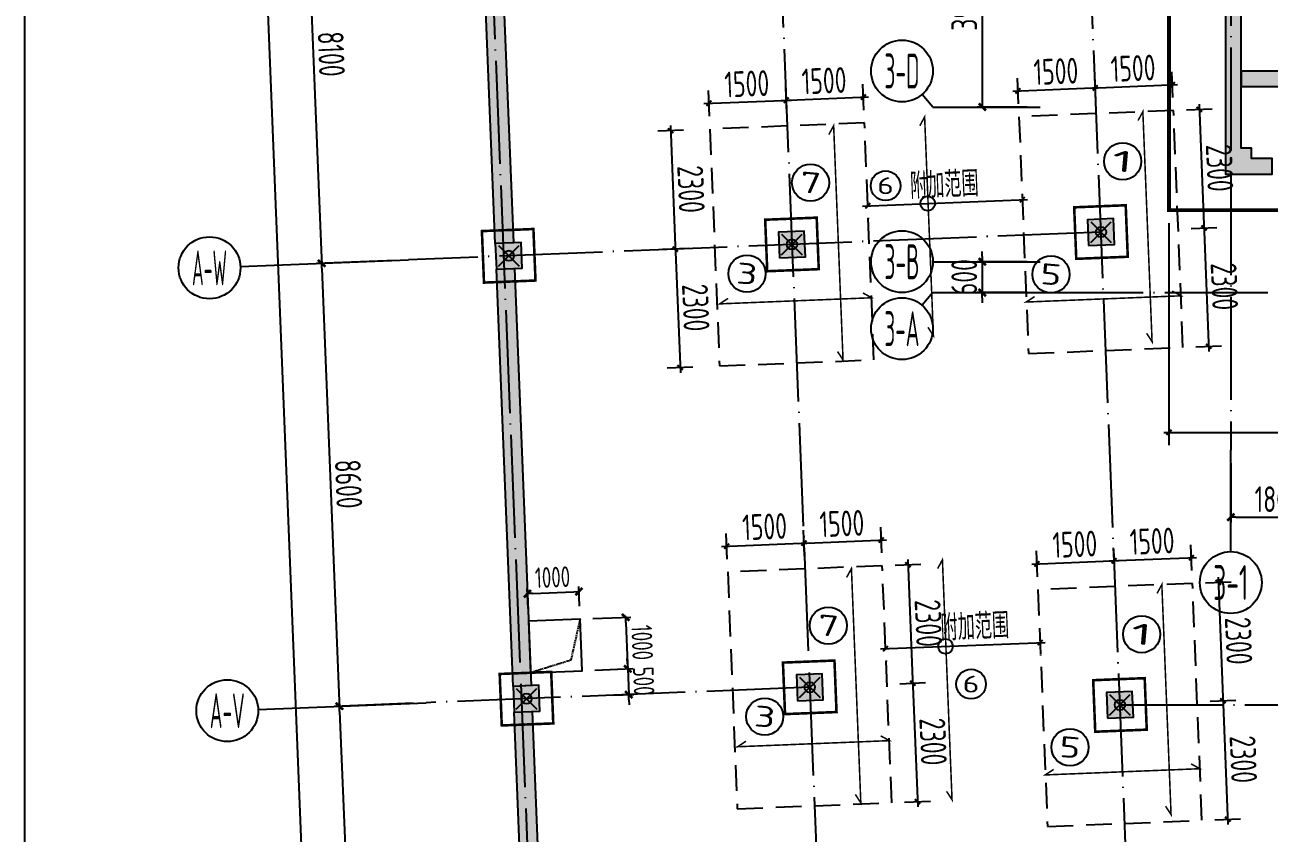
# Model space of a CAD drawing. Extents: x -57409 to 252654, y -8259 to 229119.
# Drawn here: x 23132 to 47271, y 184376 to 200058 of the extents above; entities that cross this region are included whole.
import ezdxf
from ezdxf.enums import TextEntityAlignment as Align

# ---------------------------------------------------------------- set-up
doc = ezdxf.new("R2010")
doc.units = 0
doc.header["$LTSCALE"] = 100
doc.header["$PDMODE"] = 35
doc.header["$PDSIZE"] = 200
for name, pattern in [('DASH', [0.35, 0.25, -0.1]), ('DASHED', [0.75, 0.5, -0.25]), ('DOTE', [2.42, 2, -0.2, 0.02, -0.2])]:
    doc.linetypes.add(name, pattern=pattern)
doc.layers.get('0').update_dxf_attribs({"linetype": 'CONTINUOUS'})
doc.layers.get('Defpoints').update_dxf_attribs({"linetype": 'CONTINUOUS'})
for name, color, linetype in [('B-TEXT', 3, 'CONTINUOUS'), ('codim', 7, 'CONTINUOUS'), ('COLU', 7, 'CONTINUOUS'), ('CT', 2, 'CONTINUOUS'), ('dim-wall', 7, 'CONTINUOUS'), ('dote', 253, 'DOTE'), ('h填实-主楼', 254, 'CONTINUOUS'), ('h填实-柱墙', 254, 'CONTINUOUS'), ('JSK', 4, 'CONTINUOUS'), ('Q-dote', 253, 'DOTE'), ('WALL', 3, 'CONTINUOUS'), ('wall-主楼', 2, 'CONTINUOUS'), ('Z-AXIS', 3, 'CONTINUOUS'), ('Z-TEXT', 2, 'CONTINUOUS'), ('z柱下板带', 140, 'CONTINUOUS'), ('z柱下板带1', 60, 'CONTINUOUS'), ('板底钢筋', 24, 'CONTINUOUS')]:
    doc.layers.add(name, color=color, linetype=linetype)
doc.layers.add('mis', color=31, linetype='CONTINUOUS', plot=False)
doc.layers.add('重心计算', color=7, linetype='CONTINUOUS', plot=False)
doc.styles.add('_TCH_AXIS', font='tssdeng.shx', dxfattribs={"width": 0.7, "bigfont": 'tssdchn.shx'})
doc.styles.add('COMPLEX', font='tssdeng.shx', dxfattribs={"width": 0.7, "bigfont": 'tssdchn.shx'})
doc.styles.add('Jgcad-DIM', font='tssdeng.shx', dxfattribs={"width": 0.7, "bigfont": 'tssdchn.shx'})
doc.styles.add('TSSD_Dimension', font='tssdeng.shx', dxfattribs={"width": 0.7})
doc.dimstyles.new('TSSD_100_100$0', dxfattribs={"dimtxt": 300, "dimasz": 100, "dimexe": 100, "dimexo": 250, "dimgap": 100, "dimtad": 1, "dimdec": 0, "dimzin": 0, "dimdsep": 46, "dimtxsty": 'TSSD_Dimension', "dimblk": '_tsdbk', "dimblk1": '_tsdbk', "dimblk2": '_tsdbk', "dimsah": 1, "dimcen": 0, "dimdle": 100, "dimclrt": 7, "dimadec": 0, "dimazin": 0, "dimtfac": 1, "dimtdec": 0, "dimtix": 1, "dimtmove": 2, "dimatfit": 3, "dimldrblk": '_tsdbk', "dimfxl": 1, "dimtolj": 1, "dimtzin": 0, "dimarcsym": 0})

# ---------------------------------------------------------------- blocks, each defined once
blk = doc.blocks.new('_tsdbk')
blk.add_line((-1, 0), (0, 0))
at = {"const_width": 0.5}
blk.add_lwpolyline([(-0.7, -0.7), (0.7, 0.7)], dxfattribs=at)
blk = doc.blocks.new('*D86')
at = {"layer": 'Defpoints', "color": 0}
for p in [(30248, 203592), (28890, 195431), (30573, 195499)]:
    blk.add_point(p, dxfattribs=at)
at = {"layer": 'Z-AXIS', "color": 0, "lineweight": -2}
for p, q in [((29998, 203582), (28465, 203521)), ((28569, 203425), (28886, 195531)), ((30323, 195489), (28790, 195427))]:
    blk.add_line(p, q, dxfattribs=at)
at = {"layer": 'Z-AXIS', "color": 0, "lineweight": -2, "xscale": 100, "yscale": 100, "zscale": 100}
for p, rotation in [((28565, 203525), 92.29877300043938), ((28890, 195431), 272.2987730004394)]:
    blk.add_blockref('_tsdbk', p, dxfattribs=dict(at, rotation=rotation))
at = {"layer": 'Z-AXIS', "color": 7, "insert": (29077, 199492), "char_height": 500, "attachment_point": 5, "rotation": 272.2988, "style": 'TSSD_Dimension'}
blk.add_mtext('\\A1;8100', dxfattribs=at)
blk = doc.blocks.new('*D87')
at = {"layer": 'Defpoints', "color": 0}
for p in [(30573, 195499), (29235, 186838), (30918, 186906)]:
    blk.add_point(p, dxfattribs=at)
at = {"layer": 'Z-AXIS', "color": 0, "lineweight": -2}
for p, q in [((30323, 195489), (28790, 195427)), ((28894, 195331), (29231, 186938)), ((30668, 186896), (29135, 186834))]:
    blk.add_line(p, q, dxfattribs=at)
at = {"layer": 'Z-AXIS', "color": 0, "lineweight": -2, "xscale": 100, "yscale": 100, "zscale": 100}
for p, rotation in [((28890, 195431), 92.29877300043938), ((29235, 186838), 272.2987730004394)]:
    blk.add_blockref('_tsdbk', p, dxfattribs=dict(at, rotation=rotation))
at = {"layer": 'Z-AXIS', "color": 7, "insert": (29412, 191149), "char_height": 500, "attachment_point": 5, "rotation": 272.2988, "style": 'TSSD_Dimension'}
blk.add_mtext('\\A1;8600', dxfattribs=at)
blk = doc.blocks.new('*D88')
at = {"layer": 'Defpoints', "color": 0}
for p in [(30918, 186906), (29560, 178745), (31243, 178812)]:
    blk.add_point(p, dxfattribs=at)
at = {"layer": 'Z-AXIS', "color": 0, "lineweight": -2}
for p, q in [((30668, 186896), (29135, 186834)), ((29239, 186738), (29556, 178845)), ((30993, 178802), (29460, 178741))]:
    blk.add_line(p, q, dxfattribs=at)
at = {"layer": 'Z-AXIS', "color": 0, "lineweight": -2, "xscale": 100, "yscale": 100, "zscale": 100}
for p, rotation in [((29235, 186838), 92.29877300043938), ((29560, 178745), 272.2987730004394)]:
    blk.add_blockref('_tsdbk', p, dxfattribs=dict(at, rotation=rotation))
at = {"layer": 'Z-AXIS', "color": 7, "insert": (29747, 182806), "char_height": 500, "attachment_point": 5, "rotation": 272.2988, "style": 'TSSD_Dimension'}
blk.add_mtext('\\A1;8100', dxfattribs=at)
blk = doc.blocks.new('_AXISO')
blk.add_circle((0, 0), 0.5)
at = {"layer": 'B-TEXT', "style": 'COMPLEX', "width": 1.450893}
blk.add_attdef('A', text='', height=0.56, dxfattribs=at).set_placement((0.249375, -0.28), (0.749375, -0.28), align=Align.FIT)
blk = doc.blocks.new('*D107')
at = {"layer": 'Defpoints', "color": 0}
for p in [(29911, 211986), (27387, 211884), (36385, 50715)]:
    blk.add_point(p, dxfattribs=at)
at = {"layer": 'Z-AXIS', "color": 0, "lineweight": -2}
for p, q in [((29661, 211976), (27287, 211880)), ((33856, 50714), (27391, 211784)), ((36135, 50705), (33760, 50610))]:
    blk.add_line(p, q, dxfattribs=at)
at = {"layer": 'Z-AXIS', "color": 0, "lineweight": -2, "xscale": 100, "yscale": 100, "zscale": 100}
for p, rotation in [((27387, 211884), 92.29877300043938), ((33860, 50614), 272.2987730004394)]:
    blk.add_blockref('_tsdbk', p, dxfattribs=dict(at, rotation=rotation))
at = {"layer": 'Z-AXIS', "color": 7, "insert": (30973, 131263), "char_height": 500, "attachment_point": 5, "rotation": 272.2988, "style": 'TSSD_Dimension'}
blk.add_mtext('\\A1;161400', dxfattribs=at)
blk = doc.blocks.new('*D272')
at = {"layer": 'Defpoints', "color": 0}
for p in [(46528, 191803), (48328, 191803), (48328, 190505)]:
    blk.add_point(p, dxfattribs=at)
at = {"layer": 'Z-AXIS', "color": 0, "lineweight": -2}
for p, q in [((46528, 191553), (46528, 190405)), ((48328, 191553), (48328, 190405)), ((46628, 190505), (48228, 190505))]:
    blk.add_line(p, q, dxfattribs=at)
at = {"layer": 'Z-AXIS', "color": 0, "lineweight": -2, "xscale": 100, "yscale": 100, "zscale": 100, "rotation": 180}
blk.add_blockref('_tsdbk', (46528, 190505), dxfattribs=at)
at = {"layer": 'Z-AXIS', "color": 0, "lineweight": -2, "xscale": 100, "yscale": 100, "zscale": 100}
blk.add_blockref('_tsdbk', (48328, 190505), dxfattribs=at)
at = {"layer": 'Z-AXIS', "color": 7, "insert": (47428, 190855), "char_height": 500, "attachment_point": 5, "style": 'TSSD_Dimension'}
blk.add_mtext('\\A1;1800', dxfattribs=at)
blk = doc.blocks.new('*D295')
at = {"layer": 'Defpoints', "color": 0}
for p in [(42827, 202363), (41706, 198463), (42827, 198463)]:
    blk.add_point(p, dxfattribs=at)
at = {"layer": 'Z-AXIS', "color": 0, "lineweight": -2}
for p, q in [((42577, 202363), (41606, 202363)), ((41706, 202263), (41706, 198563)), ((42577, 198463), (41606, 198463))]:
    blk.add_line(p, q, dxfattribs=at)
at = {"layer": 'Z-AXIS', "color": 0, "lineweight": -2, "xscale": 100, "yscale": 100, "zscale": 100}
for p, rotation in [((41706, 202363), 90), ((41706, 198463), 270)]:
    blk.add_blockref('_tsdbk', p, dxfattribs=dict(at, rotation=rotation))
at = {"layer": 'Z-AXIS', "color": 7, "insert": (41356, 200413), "char_height": 500, "attachment_point": 5, "rotation": 90, "style": 'TSSD_Dimension'}
blk.add_mtext('\\A1;3900', dxfattribs=at)
blk = doc.blocks.new('*D296')
at = {"layer": 'Defpoints', "color": 0}
for p in [(42827, 195463), (41706, 194863), (42827, 194863)]:
    blk.add_point(p, dxfattribs=at)
at = {"layer": 'Z-AXIS', "color": 0, "lineweight": -2}
for p, q in [((41706, 195563), (41706, 195663)), ((42577, 195463), (41606, 195463)), ((41706, 195463), (41706, 194863)), ((42577, 194863), (41606, 194863)), ((41706, 194763), (41706, 194663))]:
    blk.add_line(p, q, dxfattribs=at)
at = {"layer": 'Z-AXIS', "color": 0, "lineweight": -2, "xscale": 100, "yscale": 100, "zscale": 100}
for p, rotation in [((41706, 195463), 270), ((41706, 194863), 90)]:
    blk.add_blockref('_tsdbk', p, dxfattribs=dict(at, rotation=rotation))
at = {"layer": 'Z-AXIS', "color": 7, "insert": (41356, 195163), "char_height": 500, "attachment_point": 5, "rotation": 90, "style": 'TSSD_Dimension'}
blk.add_mtext('\\A1;600', dxfattribs=at)
blk = doc.blocks.new('_ArchTick')
at = {"color": 0, "linetype": 'ByBlock', "const_width": 0.4}
blk.add_lwpolyline([(-0.5, -0.5), (0.5, 0.5)], dxfattribs=at)
blk = doc.blocks.new('*D1895')
at = {"layer": 'codim', "color": 7, "lineweight": -2}
for p, q in [((38257, 189752), (38237, 190252)), ((36758, 189692), (36738, 190192))]:
    blk.add_line(p, q, dxfattribs=at)
at = {"layer": 'codim', "color": 0, "lineweight": -2}
blk.add_line((36648, 189938), (38347, 190006), dxfattribs=at)
at = {"layer": 'Defpoints', "color": 0}
for p in [(38247, 190002), (38267, 189503), (36768, 189443)]:
    blk.add_point(p, dxfattribs=at)
at = {"layer": 'codim', "color": 0, "lineweight": -2, "xscale": 100, "yscale": 100, "zscale": 100}
for p, rotation in [((36748, 189942), 182.2987729971062), ((38247, 190002), 2.298772997106171)]:
    blk.add_blockref('_ArchTick', p, dxfattribs=dict(at, rotation=rotation))
at = {"layer": 'codim', "color": 1, "insert": (37483, 190322), "char_height": 500, "attachment_point": 5, "rotation": 2.2988, "style": 'Jgcad-DIM'}
blk.add_mtext('\\A1;1500', dxfattribs=at)
blk = doc.blocks.new('*D1896')
at = {"layer": 'codim', "color": 7, "lineweight": -2}
for p, q in [((38257, 189752), (38237, 190252)), ((39756, 189813), (39736, 190312))]:
    blk.add_line(p, q, dxfattribs=at)
at = {"layer": 'codim', "color": 0, "lineweight": -2}
blk.add_line((38147, 189998), (39845, 190066), dxfattribs=at)
at = {"layer": 'Defpoints', "color": 0}
for p in [(39746, 190062), (38267, 189503), (39766, 189563)]:
    blk.add_point(p, dxfattribs=at)
at = {"layer": 'codim', "color": 0, "lineweight": -2, "xscale": 100, "yscale": 100, "zscale": 100}
for p, rotation in [((38247, 190002), 182.2987729971062), ((39746, 190062), 2.298772997106171)]:
    blk.add_blockref('_ArchTick', p, dxfattribs=dict(at, rotation=rotation))
at = {"layer": 'codim', "color": 1, "insert": (38982, 190382), "char_height": 500, "attachment_point": 5, "rotation": 2.2988, "style": 'Jgcad-DIM'}
blk.add_mtext('\\A1;1500', dxfattribs=at)
blk = doc.blocks.new('*D1897')
at = {"layer": 'codim', "color": 7, "lineweight": -2}
for p, q in [((40015, 189573), (40515, 189593)), ((40108, 187275), (40607, 187295))]:
    blk.add_line(p, q, dxfattribs=at)
at = {"layer": 'codim', "color": 0, "lineweight": -2}
blk.add_line((40261, 189683), (40361, 187185), dxfattribs=at)
at = {"layer": 'Defpoints', "color": 0}
for p in [(39766, 189563), (39858, 187265), (40357, 187285)]:
    blk.add_point(p, dxfattribs=at)
at = {"layer": 'codim', "color": 0, "lineweight": -2, "xscale": 100, "yscale": 100, "zscale": 100}
for p, rotation in [((40265, 189583), 92.29877300032996), ((40357, 187285), 272.29877300033)]:
    blk.add_blockref('_ArchTick', p, dxfattribs=dict(at, rotation=rotation))
at = {"layer": 'codim', "color": 1, "insert": (40661, 188448), "char_height": 500, "attachment_point": 5, "rotation": 272.2988, "style": 'Jgcad-DIM'}
blk.add_mtext('\\A1;2300', dxfattribs=at)
blk = doc.blocks.new('*D1898')
at = {"layer": 'codim', "color": 0, "lineweight": -2}
blk.add_line((40353, 187385), (40454, 184887), dxfattribs=at)
at = {"layer": 'codim', "color": 7, "lineweight": -2}
for p, q in [((40108, 187275), (40607, 187295)), ((40200, 184977), (40700, 184997))]:
    blk.add_line(p, q, dxfattribs=at)
at = {"layer": 'Defpoints', "color": 0}
for p in [(39858, 187265), (39950, 184967), (40450, 184987)]:
    blk.add_point(p, dxfattribs=at)
at = {"layer": 'codim', "color": 0, "lineweight": -2, "xscale": 100, "yscale": 100, "zscale": 100}
for p, rotation in [((40357, 187285), 92.29877300032996), ((40450, 184987), 272.29877300033)]:
    blk.add_blockref('_ArchTick', p, dxfattribs=dict(at, rotation=rotation))
at = {"layer": 'codim', "color": 1, "insert": (40753, 186150), "char_height": 500, "attachment_point": 5, "rotation": 272.2988, "style": 'Jgcad-DIM'}
blk.add_mtext('\\A1;2300', dxfattribs=at)
blk = doc.blocks.new('*D1899')
at = {"layer": 'codim', "color": 7, "lineweight": -2}
for p, q in [((42777, 189351), (42756, 189850)), ((44275, 189411), (44255, 189910))]:
    blk.add_line(p, q, dxfattribs=at)
at = {"layer": 'codim', "color": 0, "lineweight": -2}
blk.add_line((42667, 189596), (44365, 189664), dxfattribs=at)
at = {"layer": 'Defpoints', "color": 0}
for p in [(44265, 189660), (42787, 189101), (44285, 189161)]:
    blk.add_point(p, dxfattribs=at)
at = {"layer": 'codim', "color": 0, "lineweight": -2, "xscale": 100, "yscale": 100, "zscale": 100}
for p, rotation in [((42767, 189600), 182.2987729971126), ((44265, 189660), 2.298772997112647)]:
    blk.add_blockref('_ArchTick', p, dxfattribs=dict(at, rotation=rotation))
at = {"layer": 'codim', "color": 1, "insert": (43502, 189980), "char_height": 500, "attachment_point": 5, "rotation": 2.2988, "style": 'Jgcad-DIM'}
blk.add_mtext('\\A1;1500', dxfattribs=at)
blk = doc.blocks.new('*D1900')
at = {"layer": 'codim', "color": 7, "lineweight": -2}
for p, q in [((44275, 189411), (44255, 189910)), ((45774, 189471), (45754, 189970))]:
    blk.add_line(p, q, dxfattribs=at)
at = {"layer": 'codim', "color": 0, "lineweight": -2}
blk.add_line((44165, 189656), (45864, 189725), dxfattribs=at)
at = {"layer": 'Defpoints', "color": 0}
for p in [(45764, 189721), (44285, 189161), (45784, 189221)]:
    blk.add_point(p, dxfattribs=at)
at = {"layer": 'codim', "color": 0, "lineweight": -2, "xscale": 100, "yscale": 100, "zscale": 100}
for p, rotation in [((45764, 189721), 2.298772997112647), ((44265, 189660), 182.2987729971126)]:
    blk.add_blockref('_ArchTick', p, dxfattribs=dict(at, rotation=rotation))
at = {"layer": 'codim', "color": 1, "insert": (45001, 190040), "char_height": 500, "attachment_point": 5, "rotation": 2.2988, "style": 'Jgcad-DIM'}
blk.add_mtext('\\A1;1500', dxfattribs=at)
blk = doc.blocks.new('*D1901')
at = {"layer": 'codim', "color": 0, "lineweight": -2}
blk.add_line((46280, 189341), (46380, 186843), dxfattribs=at)
at = {"layer": 'codim', "color": 7, "lineweight": -2}
for p, q in [((46034, 189231), (46534, 189251)), ((46126, 186933), (46626, 186953))]:
    blk.add_line(p, q, dxfattribs=at)
at = {"layer": 'Defpoints', "color": 0}
for p in [(45784, 189221), (45876, 186923), (46376, 186943)]:
    blk.add_point(p, dxfattribs=at)
at = {"layer": 'codim', "color": 0, "lineweight": -2, "xscale": 100, "yscale": 100, "zscale": 100}
for p, rotation in [((46284, 189241), 92.29877300032996), ((46376, 186943), 272.29877300033)]:
    blk.add_blockref('_ArchTick', p, dxfattribs=dict(at, rotation=rotation))
at = {"layer": 'codim', "color": 1, "insert": (46680, 188106), "char_height": 500, "attachment_point": 5, "rotation": 272.2988, "style": 'Jgcad-DIM'}
blk.add_mtext('\\A1;2300', dxfattribs=at)
blk = doc.blocks.new('*D1714')
at = {"layer": 'codim', "color": 7, "lineweight": -2}
for p, q in [((46126, 186933), (46626, 186953)), ((46218, 184635), (46718, 184655))]:
    blk.add_line(p, q, dxfattribs=at)
at = {"layer": 'codim', "color": 0, "lineweight": -2}
blk.add_line((46372, 187043), (46472, 184545), dxfattribs=at)
at = {"layer": 'Defpoints', "color": 0}
for p in [(45876, 186923), (45969, 184625), (46468, 184645)]:
    blk.add_point(p, dxfattribs=at)
at = {"layer": 'codim', "color": 0, "lineweight": -2, "xscale": 100, "yscale": 100, "zscale": 100}
for p, rotation in [((46376, 186943), 92.29877300032996), ((46468, 184645), 272.29877300033)]:
    blk.add_blockref('_ArchTick', p, dxfattribs=dict(at, rotation=rotation))
at = {"layer": 'codim', "color": 1, "insert": (46772, 185808), "char_height": 500, "attachment_point": 5, "rotation": 272.2988, "style": 'Jgcad-DIM'}
blk.add_mtext('\\A1;2300', dxfattribs=at)
blk = doc.blocks.new('*D1715')
at = {"layer": 'codim', "color": 7, "lineweight": -2}
for p, q in [((42408, 198526), (42388, 199026)), ((43907, 198586), (43887, 199086))]:
    blk.add_line(p, q, dxfattribs=at)
at = {"layer": 'codim', "color": 0, "lineweight": -2}
blk.add_line((42298, 198772), (43997, 198840), dxfattribs=at)
at = {"layer": 'Defpoints', "color": 0}
for p in [(43897, 198836), (42418, 198276), (43917, 198336)]:
    blk.add_point(p, dxfattribs=at)
at = {"layer": 'codim', "color": 0, "lineweight": -2, "xscale": 100, "yscale": 100, "zscale": 100}
for p, rotation in [((43897, 198836), 2.298772997112176), ((42398, 198776), 182.2987729971122)]:
    blk.add_blockref('_ArchTick', p, dxfattribs=dict(at, rotation=rotation))
at = {"layer": 'codim', "color": 1, "insert": (43134, 199156), "char_height": 500, "attachment_point": 5, "rotation": 2.2988, "style": 'Jgcad-DIM'}
blk.add_mtext('\\A1;1500', dxfattribs=at)
blk = doc.blocks.new('*D1716')
at = {"layer": 'codim', "color": 7, "lineweight": -2}
for p, q in [((43907, 198586), (43887, 199086)), ((45406, 198646), (45386, 199146))]:
    blk.add_line(p, q, dxfattribs=at)
at = {"layer": 'codim', "color": 0, "lineweight": -2}
blk.add_line((43797, 198832), (45496, 198900), dxfattribs=at)
at = {"layer": 'Defpoints', "color": 0}
for p in [(45396, 198896), (43917, 198336), (45416, 198397)]:
    blk.add_point(p, dxfattribs=at)
at = {"layer": 'codim', "color": 0, "lineweight": -2, "xscale": 100, "yscale": 100, "zscale": 100}
for p, rotation in [((43897, 198836), 182.2987729971122), ((45396, 198896), 2.298772997112176)]:
    blk.add_blockref('_ArchTick', p, dxfattribs=dict(at, rotation=rotation))
at = {"layer": 'codim', "color": 1, "insert": (44632, 199216), "char_height": 500, "attachment_point": 5, "rotation": 2.2988, "style": 'Jgcad-DIM'}
blk.add_mtext('\\A1;1500', dxfattribs=at)
blk = doc.blocks.new('*D1717')
at = {"layer": 'codim', "color": 7, "lineweight": -2}
for p, q in [((45666, 198407), (46165, 198427)), ((45758, 196108), (46257, 196129))]:
    blk.add_line(p, q, dxfattribs=at)
at = {"layer": 'codim', "color": 0, "lineweight": -2}
blk.add_line((45911, 198517), (46012, 196019), dxfattribs=at)
at = {"layer": 'Defpoints', "color": 0}
for p in [(45416, 198397), (45508, 196098), (46008, 196118)]:
    blk.add_point(p, dxfattribs=at)
at = {"layer": 'codim', "color": 0, "lineweight": -2, "xscale": 100, "yscale": 100, "zscale": 100}
for p, rotation in [((45915, 198417), 92.29877300032996), ((46008, 196118), 272.29877300033)]:
    blk.add_blockref('_ArchTick', p, dxfattribs=dict(at, rotation=rotation))
at = {"layer": 'codim', "color": 1, "insert": (46311, 197282), "char_height": 500, "attachment_point": 5, "rotation": 272.2988, "style": 'Jgcad-DIM'}
blk.add_mtext('\\A1;2300', dxfattribs=at)
blk = doc.blocks.new('*D1718')
at = {"layer": 'codim', "color": 7, "lineweight": -2}
for p, q in [((45758, 196108), (46257, 196129)), ((45850, 193810), (46350, 193830))]:
    blk.add_line(p, q, dxfattribs=at)
at = {"layer": 'codim', "color": 0, "lineweight": -2}
blk.add_line((46004, 196218), (46104, 193720), dxfattribs=at)
at = {"layer": 'Defpoints', "color": 0}
for p in [(45508, 196098), (45600, 193800), (46100, 193820)]:
    blk.add_point(p, dxfattribs=at)
at = {"layer": 'codim', "color": 0, "lineweight": -2, "xscale": 100, "yscale": 100, "zscale": 100}
for p, rotation in [((46008, 196118), 92.29877300032996), ((46100, 193820), 272.29877300033)]:
    blk.add_blockref('_ArchTick', p, dxfattribs=dict(at, rotation=rotation))
at = {"layer": 'codim', "color": 1, "insert": (46404, 194983), "char_height": 500, "attachment_point": 5, "rotation": 272.2988, "style": 'Jgcad-DIM'}
blk.add_mtext('\\A1;2300', dxfattribs=at)
blk = doc.blocks.new('*D1719')
at = {"layer": 'codim', "color": 7, "lineweight": -2}
for p, q in [((36413, 198285), (36393, 198785)), ((37912, 198346), (37892, 198845))]:
    blk.add_line(p, q, dxfattribs=at)
at = {"layer": 'codim', "color": 0, "lineweight": -2}
blk.add_line((36303, 198531), (38002, 198599), dxfattribs=at)
at = {"layer": 'Defpoints', "color": 0}
for p in [(37902, 198595), (36423, 198036), (37922, 198096)]:
    blk.add_point(p, dxfattribs=at)
at = {"layer": 'codim', "color": 0, "lineweight": -2, "xscale": 100, "yscale": 100, "zscale": 100}
for p, rotation in [((37902, 198595), 2.298772997108856), ((36403, 198535), 182.2987729971089)]:
    blk.add_blockref('_ArchTick', p, dxfattribs=dict(at, rotation=rotation))
at = {"layer": 'codim', "color": 1, "insert": (37138, 198915), "char_height": 500, "attachment_point": 5, "rotation": 2.2988, "style": 'Jgcad-DIM'}
blk.add_mtext('\\A1;1500', dxfattribs=at)
blk = doc.blocks.new('*D1720')
at = {"layer": 'codim', "color": 7, "lineweight": -2}
for p, q in [((37912, 198346), (37892, 198845)), ((39411, 198406), (39391, 198905))]:
    blk.add_line(p, q, dxfattribs=at)
at = {"layer": 'codim', "color": 0, "lineweight": -2}
blk.add_line((37802, 198591), (39501, 198660), dxfattribs=at)
at = {"layer": 'Defpoints', "color": 0}
for p in [(39401, 198656), (37922, 198096), (39421, 198156)]:
    blk.add_point(p, dxfattribs=at)
at = {"layer": 'codim', "color": 0, "lineweight": -2, "xscale": 100, "yscale": 100, "zscale": 100}
for p, rotation in [((37902, 198595), 182.2987729971089), ((39401, 198656), 2.298772997108856)]:
    blk.add_blockref('_ArchTick', p, dxfattribs=dict(at, rotation=rotation))
at = {"layer": 'codim', "color": 1, "insert": (38637, 198975), "char_height": 500, "attachment_point": 5, "rotation": 2.2988, "style": 'Jgcad-DIM'}
blk.add_mtext('\\A1;1500', dxfattribs=at)
blk = doc.blocks.new('*D1721')
at = {"layer": 'codim', "color": 7, "lineweight": -2}
for p, q in [((35910, 198015), (35410, 197995)), ((36002, 195717), (35502, 195697))]:
    blk.add_line(p, q, dxfattribs=at)
at = {"layer": 'codim', "color": 0, "lineweight": -2}
blk.add_line((35656, 198105), (35756, 195607), dxfattribs=at)
at = {"layer": 'Defpoints', "color": 0}
for p in [(36160, 198025), (35752, 195707), (36252, 195727)]:
    blk.add_point(p, dxfattribs=at)
at = {"layer": 'codim', "color": 0, "lineweight": -2, "xscale": 100, "yscale": 100, "zscale": 100}
for p, rotation in [((35660, 198005), 92.29877299365982), ((35752, 195707), 272.2987729936598)]:
    blk.add_blockref('_ArchTick', p, dxfattribs=dict(at, rotation=rotation))
at = {"layer": 'codim', "color": 1, "insert": (36056, 196870), "char_height": 500, "attachment_point": 5, "rotation": 272.2988, "style": 'Jgcad-DIM'}
blk.add_mtext('\\A1;2300', dxfattribs=at)
blk = doc.blocks.new('*D1722')
at = {"layer": 'codim', "color": 0, "lineweight": -2}
blk.add_line((35748, 195807), (35849, 193309), dxfattribs=at)
at = {"layer": 'codim', "color": 7, "lineweight": -2}
for p, q in [((36002, 195717), (35502, 195697)), ((36094, 193419), (35595, 193399))]:
    blk.add_line(p, q, dxfattribs=at)
at = {"layer": 'Defpoints', "color": 0}
for p in [(36252, 195727), (35845, 193409), (36344, 193429)]:
    blk.add_point(p, dxfattribs=at)
at = {"layer": 'codim', "color": 0, "lineweight": -2, "xscale": 100, "yscale": 100, "zscale": 100}
for p, rotation in [((35752, 195707), 92.29877299365982), ((35845, 193409), 272.2987729936598)]:
    blk.add_blockref('_ArchTick', p, dxfattribs=dict(at, rotation=rotation))
at = {"layer": 'codim', "color": 1, "insert": (36148, 194572), "char_height": 500, "attachment_point": 5, "rotation": 272.2988, "style": 'Jgcad-DIM'}
blk.add_mtext('\\A1;2300', dxfattribs=at)
blk = doc.blocks.new('*D2763')
at = {"layer": 'Defpoints', "color": 0}
for p in [(33881, 189062), (32903, 188487), (33902, 188527)]:
    blk.add_point(p, dxfattribs=at)
at = {"layer": 'dim-wall', "color": 0, "lineweight": -2}
for p, q in [((32893, 188737), (32878, 189122)), ((32982, 189026), (33781, 189058)), ((33892, 188777), (33877, 189162))]:
    blk.add_line(p, q, dxfattribs=at)
at = {"layer": 'dim-wall', "color": 0, "lineweight": -2, "xscale": 100, "yscale": 100, "zscale": 100}
for p, rotation in [((32882, 189022), 182.3000000000002), ((33881, 189062), 2.300000000000162)]:
    blk.add_blockref('_tsdbk', p, dxfattribs=dict(at, rotation=rotation))
at = {"layer": 'dim-wall', "color": 7, "insert": (33369, 189341), "char_height": 400, "attachment_point": 5, "rotation": 2.3, "style": 'TSSD_Dimension'}
blk.add_mtext('\\A1;1000', dxfattribs=at)
blk = doc.blocks.new('*D2764')
at = {"layer": 'Defpoints', "color": 0}
for p in [(33902, 188527), (34828, 187563), (33943, 187528)]:
    blk.add_point(p, dxfattribs=at)
at = {"layer": 'dim-wall', "color": 0, "lineweight": -2}
for p, q in [((34152, 188537), (34888, 188566)), ((34792, 188462), (34824, 187663)), ((34192, 187538), (34928, 187567))]:
    blk.add_line(p, q, dxfattribs=at)
at = {"layer": 'dim-wall', "color": 0, "lineweight": -2, "xscale": 100, "yscale": 100, "zscale": 100}
for p, rotation in [((34788, 188562), 92.3), ((34828, 187563), 272.3)]:
    blk.add_blockref('_tsdbk', p, dxfattribs=dict(at, rotation=rotation))
at = {"layer": 'dim-wall', "color": 7, "insert": (35108, 188075), "char_height": 400, "attachment_point": 5, "rotation": 272.3, "style": 'TSSD_Dimension'}
blk.add_mtext('\\A1;1000', dxfattribs=at)
blk = doc.blocks.new('*D2765')
at = {"layer": 'Defpoints', "color": 0}
for p in [(33943, 187528), (34286, 187041), (34848, 187064)]:
    blk.add_point(p, dxfattribs=at)
at = {"layer": 'dim-wall', "color": 0, "lineweight": -2}
for p, q in [((34192, 187538), (34928, 187567)), ((34824, 187663), (34820, 187763)), ((34828, 187563), (34848, 187064)), ((34536, 187051), (34948, 187068)), ((34852, 186964), (34856, 186864))]:
    blk.add_line(p, q, dxfattribs=at)
at = {"layer": 'dim-wall', "color": 0, "lineweight": -2, "xscale": 100, "yscale": 100, "zscale": 100}
for p, rotation in [((34828, 187563), 272.3), ((34848, 187064), 92.3)]:
    blk.add_blockref('_tsdbk', p, dxfattribs=dict(at, rotation=rotation))
at = {"layer": 'dim-wall', "color": 7, "insert": (35138, 187325), "char_height": 400, "attachment_point": 5, "rotation": 272.3, "style": 'TSSD_Dimension'}
blk.add_mtext('\\A1;500', dxfattribs=at)
blk = doc.blocks.new('*D2859')
at = {"layer": 'codim', "color": 0, "lineweight": -2}
blk.add_line((39385, 196542), (42583, 196671), dxfattribs=at)
at = {"layer": 'codim', "color": 7, "lineweight": -2}
for p, q in [((39495, 196316), (39495, 196296)), ((42492, 196436), (42493, 196417))]:
    blk.add_line(p, q, dxfattribs=at)
at = {"layer": 'Defpoints', "color": 0}
for p in [(39484, 196565), (42482, 196686), (42483, 196666)]:
    blk.add_point(p, dxfattribs=at)
at = {"layer": 'codim', "color": 0, "lineweight": -2, "xscale": 100, "yscale": 100, "zscale": 100}
for p, rotation in [((42483, 196666), 2.299999999997719), ((39485, 196546), 182.2999999999977)]:
    blk.add_blockref('_ArchTick', p, dxfattribs=dict(at, rotation=rotation))
at = {"layer": 'codim', "color": 1, "insert": (40970, 196956), "char_height": 500, "attachment_point": 5, "rotation": 2.3, "style": 'Jgcad-DIM'}
blk.add_mtext('\\A1;附加范围', dxfattribs=at)
blk = doc.blocks.new('*D2860')
at = {"layer": 'codim', "color": 0, "lineweight": -2}
blk.add_line((39730, 187949), (42928, 188077), dxfattribs=at)
at = {"layer": 'codim', "color": 7, "lineweight": -2}
for p, q in [((42837, 187843), (42838, 187824)), ((39839, 187723), (39840, 187703))]:
    blk.add_line(p, q, dxfattribs=at)
at = {"layer": 'Defpoints', "color": 0}
for p in [(42827, 188093), (42828, 188073), (39829, 187972)]:
    blk.add_point(p, dxfattribs=at)
at = {"layer": 'codim', "color": 0, "lineweight": -2, "xscale": 100, "yscale": 100, "zscale": 100}
for p, rotation in [((42828, 188073), 2.30000000004983), ((39830, 187953), 182.3000000000498)]:
    blk.add_blockref('_ArchTick', p, dxfattribs=dict(at, rotation=rotation))
at = {"layer": 'codim', "color": 1, "insert": (41562, 188382), "char_height": 500, "attachment_point": 5, "rotation": 2.3, "style": 'Jgcad-DIM'}
blk.add_mtext('\\A1;附加范围', dxfattribs=at)
blk = doc.blocks.new('*D2944')
at = {"layer": 'codim', "color": 7, "lineweight": -2}
for p, q in [((83428, 197413), (83428, 191901)), ((45328, 196213), (45328, 191901))]:
    blk.add_line(p, q, dxfattribs=at)
at = {"layer": 'codim', "color": 0, "lineweight": -2}
blk.add_line((45228, 192151), (83528, 192151), dxfattribs=at)
at = {"layer": 'Defpoints', "color": 0}
for p in [(83428, 197663), (45328, 196463), (83428, 192151)]:
    blk.add_point(p, dxfattribs=at)
at = {"layer": 'codim', "color": 0, "lineweight": -2, "xscale": 100, "yscale": 100, "zscale": 100, "rotation": 180}
blk.add_blockref('_ArchTick', (45328, 192151), dxfattribs=at)
at = {"layer": 'codim', "color": 0, "lineweight": -2, "xscale": 100, "yscale": 100, "zscale": 100}
blk.add_blockref('_ArchTick', (83428, 192151), dxfattribs=at)
at = {"layer": 'codim', "color": 1, "insert": (64468, 191748), "char_height": 500, "attachment_point": 5, "style": 'Jgcad-DIM'}
blk.add_mtext('\\A1;\\A1;附加范围', dxfattribs=at)
blk = doc.blocks.new('1')
at = {"layer": 'dote', "ltscale": 10}
blk.add_line((458698, 592855), (587451, 458371), dxfattribs=at)
blk = doc.blocks.new('后浇带现场')
at = {"layer": 'Q-dote', "ltscale": 10}
blk.add_line((659263, 761135), (666731, 575100), dxfattribs=at)
at = {"color": 1, "lineweight": 30, "rotation": 318.5460777723208}
blk.add_blockref('1', (-77006, 620463), dxfattribs=at)

msp = doc.modelspace()

# ---------------------------------------------------------------- hatches: boundary and pattern name
at = {"layer": 'h填实-主楼'}
msp.add_hatch(color=256, dxfattribs=at).paths.add_polyline_path([(48427.6, 201662.7), (48427.6, 202462.7), (46427.6, 202462.7), (46427.6, 197162.7), (47327.6, 197162.7), (47327.6, 197462.7), (46927.6, 197462.7), (46927.6, 197662.7), (46727.6, 197662.7), (46727.6, 202162.7), (48127.6, 202162.7), (48127.6, 201662.7)])
at = {"layer": 'h填实-柱墙'}
for points in [[(31953.9, 203410.7), (32303.6, 203424.7), (32608.4, 195830.8), (32258.7, 195816.8)], [(48227.6, 197462.7), (48527.6, 197462.7), (48527.6, 199162.7), (46727.6, 199162.7), (46727.6, 198862.7), (48227.6, 198862.7)], [(43769.5, 195778.4), (44269.1, 195798.5), (44249.1, 196298.1), (43749.5, 196278)], [(37774.3, 195537.8), (38273.9, 195557.8), (38253.9, 196057.4), (37754.3, 196037.4)], [(32278.8, 195317.2), (32778.4, 195337.2), (32758.3, 195836.8), (32258.7, 195816.8)], [(32278.8, 195317.2), (32628.5, 195331.2), (32953.4, 187237.7), (32603.7, 187223.7)], [(38119.3, 186944.7), (38618.9, 186964.8), (38598.8, 187464.4), (38099.2, 187444.3)], [(32623.7, 186724.1), (33123.3, 186744.1), (33103.3, 187243.7), (32603.7, 187223.7)], [(44137.8, 186602.9), (44637.4, 186623), (44617.4, 187122.5), (44117.8, 187102.5)], [(32623.7, 186724.1), (32973.4, 186738.1), (33278.3, 179144.2), (32928.6, 179130.2)]]:
    msp.add_hatch(color=256, dxfattribs=at).paths.add_polyline_path(points)

# ---------------------------------------------------------------- linework, layer by layer
at = {"layer": 'codim'}
for centre in [(40647.4, 196592.8), (40992.4, 187999.7)]:
    msp.add_circle(centre, 142.6, dxfattribs=at)
at = {"layer": 'COLU'}
for points in [[(43769.5, 195778.4), (44269.1, 195798.5), (44249.1, 196298.1), (43749.5, 196278)], [(37774.3, 195537.8), (38273.9, 195557.8), (38253.9, 196057.4), (37754.3, 196037.4)], [(32278.8, 195317.2), (32778.4, 195337.2), (32758.3, 195836.8), (32258.7, 195816.8)], [(38119.3, 186944.7), (38618.9, 186964.8), (38598.8, 187464.4), (38099.2, 187444.3)], [(32623.7, 186724.1), (33123.3, 186744.1), (33103.3, 187243.7), (32603.7, 187223.7)], [(44137.8, 186602.9), (44637.4, 186623), (44617.4, 187122.5), (44117.8, 187102.5)]]:
    msp.add_lwpolyline(points, close=True, dxfattribs=at)
at = {"layer": 'CT', "const_width": 75}
msp.add_lwpolyline([(59927.7, 209162.5), (51627.7, 209162.5), (51627.7, 206363.5), (48227.7, 206362.9), (48227.7, 203462.9), (45327.7, 203462.5), (45327.7, 196462.8), (47527.7, 196462.9), (47527.7, 195862.9), (52927.7, 195862.9), (52927.7, 197312.9), (55927.5, 197312.9), (55927.5, 193313.6), (61327.5, 193313.5)], dxfattribs=at)
at = {"layer": 'CT', "color": 1, "const_width": 75}
msp.add_lwpolyline([(59927.7, 208812.5), (51927.7, 208812.5), (51927.7, 206313.5), (48227.7, 206312.9), (48227.7, 203462.9), (45327.7, 203462.5), (45327.7, 196462.8), (47827.7, 196462.9), (47827.7, 196162.9), (52927.7, 196162.9), (52927.7, 197312.9), (55927.5, 197312.9), (55927.5, 193313.6), (61027.5, 193313.5)], dxfattribs=at)
at = {"layer": 'CT', "const_width": 50}
for points in [[(43529.7, 195518.6), (44528.9, 195558.7), (44488.8, 196557.9), (43489.6, 196517.8)], [(37534.6, 195278), (38533.8, 195318.1), (38493.7, 196317.3), (37494.5, 196277.1)], [(32039, 195057.3), (33038.2, 195097.5), (32998.1, 196096.6), (31998.9, 196056.5)], [(37879.5, 186684.9), (38878.7, 186725), (38838.6, 187724.2), (37839.4, 187684.1)], [(32383.9, 186464.3), (33383.1, 186504.4), (33343, 187503.6), (32343.8, 187463.5)], [(43898.1, 186343.1), (44897.3, 186383.2), (44857.2, 187382.4), (43858, 187342.3)]]:
    msp.add_lwpolyline(points, close=True, dxfattribs=at)
at = {"layer": 'dote', "ltscale": 10}
for p, q in [((50742.8, 28297.9), (43274.9, 214333)), ((46527.6, 214139.7), (46527.6, 191803)), ((37279.7, 214092.4), (44747.7, 28057.3)), ((31684.2, 213867.8), (39152.2, 27832.6)), ((44009.3, 196038.3), (30572.7, 195498.9)), ((42826.6, 194862.7), (87056.6, 194862.7)), ((38359.1, 187204.5), (30917.6, 186905.8)), ((44377.6, 186862.7), (219938.2, 186862.7))]:
    msp.add_line(p, q, dxfattribs=at)
at = {"layer": 'JSK'}
msp.add_lwpolyline([(32943.4, 187487.5), (33942.5, 187527.6), (33902.4, 188526.8), (32903.2, 188486.7)], close=True, dxfattribs=at)
at = {"layer": 'JSK', "linetype": 'DASH'}
msp.add_lwpolyline([(33902.4, 188526.8), (33723.8, 187732.1), (32943.4, 187487.5)], dxfattribs=at)
at = {"layer": 'mis'}
msp.add_lwpolyline([(23132, 229118.7), (252632, 229118.7), (252632, -6908), (23132, -6908)], close=True, dxfattribs=at)
at = {"layer": 'WALL'}
for points in [[(31953.9, 203410.7), (32303.6, 203424.7), (32608.4, 195830.8), (32258.7, 195816.8)], [(48227.6, 197462.7), (48527.6, 197462.7), (48527.6, 199162.7), (46727.6, 199162.7), (46727.6, 198862.7), (48227.6, 198862.7)], [(32278.8, 195317.2), (32628.5, 195331.2), (32953.4, 187237.7), (32603.7, 187223.7)], [(32623.7, 186724.1), (32973.4, 186738.1), (33278.3, 179144.2), (32928.6, 179130.2)]]:
    msp.add_lwpolyline(points, close=True, dxfattribs=at)
at = {"layer": 'wall-主楼'}
msp.add_lwpolyline([(48427.6, 201662.7), (48427.6, 202462.7), (46427.6, 202462.7), (46427.6, 197162.7), (47327.6, 197162.7), (47327.6, 197462.7), (46927.6, 197462.7), (46927.6, 197662.7), (46727.6, 197662.7), (46727.6, 202162.7), (48127.6, 202162.7), (48127.6, 201662.7)], close=True, dxfattribs=at)
at = {"layer": 'Z-AXIS'}
for p, q in [((40748.3, 198462.7), (40538.7, 198707.2)), ((40748.3, 198462.7), (42826.6, 198462.7)), ((27313.5, 195368.1), (30572.7, 195498.9)), ((40748.3, 195462.7), (42826.6, 195462.7)), ((40748.3, 194862.7), (40538.7, 194618.3)), ((40748.3, 194862.7), (42826.6, 194862.7)), ((46527.6, 189837.5), (46527.6, 191803)), ((27658.4, 186775), (30917.6, 186905.8))]:
    msp.add_line(p, q, dxfattribs=at)
at = {"layer": 'z柱下板带', "color": 6, "linetype": 'DASHED', "ltscale": 10}
for points in [[(42602.7, 193680), (45600.3, 193800.3), (45415.8, 198396.6), (42418.2, 198276.2)], [(42971.1, 184504.4), (45968.7, 184624.7), (45784.2, 189221), (42786.6, 189100.7)]]:
    msp.add_lwpolyline(points, close=True, dxfattribs=at)
at = {"layer": 'z柱下板带1', "linetype": 'DASHED', "ltscale": 10}
for points in [[(36607.6, 193439.3), (39605.2, 193559.6), (39420.6, 198155.9), (36423.1, 198035.6)], [(36952.5, 184846.2), (39950.1, 184966.5), (39765.6, 189562.8), (36768, 189442.5)]]:
    msp.add_lwpolyline(points, close=True, dxfattribs=at)
at = {"layer": '板底钢筋', "const_width": 30}
for points in [[(44894.3, 194073.4), (45000.9, 193910.9), (44821.8, 198372.7), (44728.6, 198202.2)], [(40651.7, 194190.4), (40758.3, 194027.9), (40588, 198271.1), (40494.8, 198100.6)], [(38898.5, 193719.1), (39005.1, 193556.6), (38822.7, 198100.7), (38729.5, 197930.1)], [(39389.8, 194856.2), (39560.3, 194762.9), (36612.8, 194644.6), (36775.3, 194751.2)], [(42721.9, 194787), (42559.4, 194680.4), (45560.2, 194800.9), (45389.6, 194894.1)], [(39243.5, 185126), (39350.1, 184963.5), (39167.7, 189507.6), (39074.4, 189337)], [(41013.1, 185187.3), (41119.8, 185024.8), (40933, 189678.1), (40839.7, 189507.5)], [(45262.6, 184897.9), (45369.2, 184735.3), (45190.1, 189197.2), (45096.9, 189026.6)], [(39734.7, 186263.1), (39905.3, 186169.9), (36957.8, 186051.5), (37120.3, 186158.1)], [(43090.2, 185611.5), (42927.7, 185504.9), (45928.5, 185625.3), (45757.9, 185718.6)]]:
    msp.add_lwpolyline(points, dxfattribs=at)
at = {"layer": '重心计算', "color": 5}
for p in [(44009.3, 196038.3), (44009.3, 196038.3), (32518.5, 195577), (32518.5, 195577), (38014.1, 195797.6), (38014.1, 195797.6), (38359.1, 187204.5), (38359.1, 187204.5), (32863.5, 186983.9), (32863.5, 186983.9), (44377.6, 186862.7), (44377.6, 186862.7)]:
    msp.add_point(p, dxfattribs=at)

# ---------------------------------------------------------------- block references
at = {"color": 3, "lineweight": 30}
msp.add_blockref('后浇带现场', (-627579.1, -547267.4), dxfattribs=at)
at = {"layer": 'Z-AXIS'}
ref = msp.add_blockref('_AXISO', (40148.3, 199162.7), dxfattribs=dict(at, xscale=1199.999999999998, yscale=1200, zscale=1200, rotation=359.9996457873846))
ref.add_attrib('A', '3-D', dxfattribs={"color": 7, "height": 678.82, "rotation": 359.99965, "style": '_TCH_AXIS', "width": 0.433333}).set_placement((39808.9, 198823.3), (40487.7, 198823.3), align=Align.FIT)
ref = msp.add_blockref('_AXISO', (40148.3, 195462.7), dxfattribs=dict(at, xscale=1199.999999999998, yscale=1200, zscale=1200, rotation=359.9996457873846))
ref.add_attrib('A', '3-B', dxfattribs={"color": 7, "height": 678.82, "rotation": 359.99965, "style": '_TCH_AXIS', "width": 0.433333}).set_placement((39808.9, 195123.3), (40487.7, 195123.3), align=Align.FIT)
ref = msp.add_blockref('_AXISO', (26714, 195344), dxfattribs=dict(at, xscale=1199.999999999998, yscale=1200, zscale=1200, rotation=359.9996457873818))
ref.add_attrib('A', 'A-W', dxfattribs={"color": 7, "height": 678.82, "rotation": 359.99965, "style": '_TCH_AXIS', "width": 0.382353}).set_placement((26374.6, 195004.6), (27053.4, 195004.6), align=Align.FIT)
ref = msp.add_blockref('_AXISO', (40148.3, 194162.7), dxfattribs=dict(at, xscale=1199.999999999998, yscale=1200, zscale=1200, rotation=359.9996457873846))
ref.add_attrib('A', '3-A', dxfattribs={"color": 7, "height": 678.82, "rotation": 359.99965, "style": '_TCH_AXIS', "width": 0.419355}).set_placement((39808.9, 193823.3), (40487.7, 193823.3), align=Align.FIT)
ref = msp.add_blockref('_AXISO', (46527.6, 189237.5), dxfattribs=dict(at, xscale=1199.999999999998, yscale=1200, zscale=1200, rotation=359.9996457873846))
ref.add_attrib('A', '3-1', dxfattribs={"color": 7, "height": 678.82, "rotation": 359.99965, "style": '_TCH_AXIS', "width": 0.472727}).set_placement((46188.2, 188898.1), (46867.1, 188898.1), align=Align.FIT)
ref = msp.add_blockref('_AXISO', (27058.9, 186750.9), dxfattribs=dict(at, xscale=1199.999999999998, yscale=1200, zscale=1200, rotation=359.9996457873818))
ref.add_attrib('A', 'A-V', dxfattribs={"color": 7, "height": 678.82, "rotation": 359.99965, "style": '_TCH_AXIS', "width": 0.40625}).set_placement((26719.5, 186411.5), (27398.3, 186411.5), align=Align.FIT)
at = {"layer": 'Z-TEXT'}
ref = msp.add_blockref('_AXISO', (44430.3, 197410.1), dxfattribs=dict(at, xscale=720.0000000000095, yscale=720, zscale=720, rotation=354.9312915747616))
ref.add_attrib('A', '1', dxfattribs={"layer": 'Z-AXIS', "color": 7, "height": 407.3, "rotation": 354.93129, "style": '_TCH_AXIS', "width": 2.888889}).set_placement((44209.4, 197225.3), (44615.1, 197189.3), align=Align.FIT)
ref = msp.add_blockref('_AXISO', (38374.4, 196995), dxfattribs=dict(at, xscale=720.0000000000095, yscale=720, zscale=720, rotation=354.9312915747616))
ref.add_attrib('A', '7', dxfattribs={"layer": 'Z-AXIS', "color": 7, "height": 407.3, "rotation": 354.93129, "style": '_TCH_AXIS', "width": 1.857143}).set_placement((38153.5, 196810.2), (38559.2, 196774.2), align=Align.FIT)
ref = msp.add_blockref('_AXISO', (39830.1, 196937.1), dxfattribs=dict(at, xscale=576.0000000000059, yscale=576, zscale=576, rotation=359.9996457873814))
ref.add_attrib('A', '6', dxfattribs={"layer": 'Z-AXIS', "color": 7, "height": 325.8, "rotation": 359.99965, "style": '_TCH_AXIS', "width": 2}).set_placement((39667.1, 196774.2), (39993, 196774.2), align=Align.FIT)
ref = msp.add_blockref('_AXISO', (37141.1, 195229.8), dxfattribs=dict(at, xscale=720.0000000000095, yscale=720, zscale=720, rotation=354.9312915747616))
ref.add_attrib('A', '3', dxfattribs={"layer": 'Z-AXIS', "color": 7, "height": 407.3, "rotation": 354.93129, "style": '_TCH_AXIS', "width": 1.857143}).set_placement((36920.3, 195044.9), (37326, 195008.9), align=Align.FIT)
ref = msp.add_blockref('_AXISO', (43040.2, 195217.1), dxfattribs=dict(at, xscale=720.0000000000095, yscale=720, zscale=720, rotation=354.9312915747616))
ref.add_attrib('A', '5', dxfattribs={"layer": 'Z-AXIS', "color": 7, "height": 407.3, "rotation": 354.93129, "style": '_TCH_AXIS', "width": 1.857143}).set_placement((42819.4, 195032.2), (43225.1, 194996.3), align=Align.FIT)
ref = msp.add_blockref('_AXISO', (38719.3, 188402), dxfattribs=dict(at, xscale=720.0000000000095, yscale=720, zscale=720, rotation=354.9312915747616))
ref.add_attrib('A', '7', dxfattribs={"layer": 'Z-AXIS', "color": 7, "height": 407.3, "rotation": 354.93129, "style": '_TCH_AXIS', "width": 1.857143}).set_placement((38498.5, 188217.1), (38904.2, 188181.1), align=Align.FIT)
ref = msp.add_blockref('_AXISO', (44798.6, 188234.6), dxfattribs=dict(at, xscale=720.0000000000095, yscale=720, zscale=720, rotation=354.9312915747616))
ref.add_attrib('A', '1', dxfattribs={"layer": 'Z-AXIS', "color": 7, "height": 407.3, "rotation": 354.93129, "style": '_TCH_AXIS', "width": 2.888889}).set_placement((44577.7, 188049.7), (44983.4, 188013.7), align=Align.FIT)
ref = msp.add_blockref('_AXISO', (41488.6, 187266.7), dxfattribs=dict(at, xscale=576.0000000000059, yscale=576, zscale=576, rotation=359.9996457873814))
ref.add_attrib('A', '6', dxfattribs={"layer": 'Z-AXIS', "color": 7, "height": 325.8, "rotation": 359.99965, "style": '_TCH_AXIS', "width": 2}).set_placement((41325.6, 187103.8), (41651.5, 187103.8), align=Align.FIT)
ref = msp.add_blockref('_AXISO', (37486.1, 186636.7), dxfattribs=dict(at, xscale=720.0000000000095, yscale=720, zscale=720, rotation=354.9312915747616))
ref.add_attrib('A', '3', dxfattribs={"layer": 'Z-AXIS', "color": 7, "height": 407.3, "rotation": 354.93129, "style": '_TCH_AXIS', "width": 1.857143}).set_placement((37265.2, 186451.8), (37670.9, 186415.8), align=Align.FIT)
ref = msp.add_blockref('_AXISO', (43408.6, 186041.6), dxfattribs=dict(at, xscale=720.0000000000095, yscale=720, zscale=720, rotation=354.9312915747616))
ref.add_attrib('A', '5', dxfattribs={"layer": 'Z-AXIS', "color": 7, "height": 407.3, "rotation": 354.93129, "style": '_TCH_AXIS', "width": 1.857143}).set_placement((43187.7, 185856.7), (43593.4, 185820.7), align=Align.FIT)

# ---------------------------------------------------------------- dimensions: what is measured, and where the dimension line sits
at = {"layer": 'codim'}
for base, p1, p2, angle, picture, middle in [((43897, 198836), (42418.2, 198276.2), (43917, 198336.4), 2.29877, '*D1715', (43133.5, 199155.6)), ((45395.8, 198896.2), (43917, 198336.4), (45415.8, 198396.6), 2.29877, '*D1716', (44632.3, 199215.8)), ((37901.8, 198595.4), (36423.1, 198035.6), (37921.9, 198095.8), 2.29877, '*D1719', (37138.4, 198915)), ((39400.6, 198655.5), (37921.9, 198095.8), (39420.6, 198155.9), 2.29877, '*D1720', (38637.2, 198975.2)), ((46007.7, 196118.5), (45415.8, 198396.6), (45508.1, 196098.4), 272.29877, '*D1717', (46311.3, 197281.6)), ((35752.3, 195706.8), (36159.6, 198025), (36251.9, 195726.9), 272.29877, '*D1721', (36055.9, 196869.9)), ((46099.9, 193820.3), (45508.1, 196098.4), (45600.3, 193800.3), 272.29877, '*D1718', (46403.5, 194983.5)), ((35844.5, 193408.7), (36251.9, 195726.9), (36344.1, 193428.7), 272.29877, '*D1722', (36148.1, 194571.8)), ((39745.5, 190062.4), (38266.8, 189502.7), (39765.6, 189562.8), 2.29877, '*D1896', (38982.1, 190382.1)), ((38246.8, 190002.3), (36768, 189442.5), (38266.8, 189502.7), 2.29877, '*D1895', (37483.3, 190321.9)), ((44265.3, 189660.5), (42786.6, 189100.7), (44285.4, 189160.9), 2.29877, '*D1899', (43501.9, 189980.1)), ((45764.1, 189720.6), (44285.4, 189160.9), (45784.2, 189221), 2.29877, '*D1900', (45000.7, 190040.3)), ((40357.5, 187284.7), (39765.6, 189562.8), (39857.9, 187264.7), 272.29877, '*D1897', (40661, 188447.9)), ((46376, 186942.9), (45784.2, 189221), (45876.4, 186922.9), 272.29877, '*D1901', (46679.6, 188106.1)), ((40449.7, 184986.6), (39857.9, 187264.7), (39950.1, 184966.5), 272.29877, '*D1898', (40753.3, 186149.7)), ((46468.3, 184644.8), (45876.4, 186922.9), (45968.7, 184624.7), 272.29877, '*D1714', (46771.8, 185807.9))]:
    dim = msp.add_linear_dim(base=base, p1=p1, p2=p2, angle=angle, dimstyle='TSSD_100_100$0', override={"dimtxt": 500, "dimexe": 250, "dimtxsty": 'Jgcad-DIM', "dimblk": 'ArchTick', "dimblk1": 'ArchTick', "dimblk2": 'ArchTick', "dimclre": 7, "dimclrt": 1, "dimadec": 3}, dxfattribs=at)
    dim.commit()
    dim.dimension.update_dxf_attribs({"geometry": picture, "text_midpoint": middle})
dim = msp.add_linear_dim(base=(83427.7, 192151.5), p1=(45327.7, 196462.8), p2=(83427.7, 197663.2), text='\\A1;附加范围', dimstyle='TSSD_100_100$0', override={"dimtxt": 500, "dimexe": 250, "dimtxsty": 'Jgcad-DIM', "dimblk": 'ArchTick', "dimblk1": 'ArchTick', "dimblk2": 'ArchTick', "dimclre": 7, "dimclrt": 1, "dimadec": 3}, dxfattribs=at)
dim.commit()
dim.dimension.update_dxf_attribs({"geometry": '*D2944', "text_midpoint": (64467.7, 191747.7), "dimtype": 160})
dim = msp.add_linear_dim(base=(42482.9, 196666.5), p1=(39484.5, 196565.4), p2=(42482.1, 196685.7), angle=182.3, text='附加范围', dimstyle='TSSD_100_100$0', override={"dimtxt": 500, "dimexe": 250, "dimtxsty": 'Jgcad-DIM', "dimblk": 'ArchTick', "dimblk1": 'ArchTick', "dimblk2": 'ArchTick', "dimclre": 7, "dimclrt": 1, "dimadec": 3}, dxfattribs=at)
dim.commit()
dim.dimension.update_dxf_attribs({"geometry": '*D2859', "text_midpoint": (40970, 196956)})
dim = msp.add_linear_dim(base=(42827.8, 188073.4), p1=(39829.4, 187972.3), p2=(42827, 188092.6), angle=182.3, text='附加范围', dimstyle='TSSD_100_100$0', override={"dimtxt": 500, "dimexe": 250, "dimtxsty": 'Jgcad-DIM', "dimblk": 'ArchTick', "dimblk1": 'ArchTick', "dimblk2": 'ArchTick', "dimclre": 7, "dimclrt": 1, "dimadec": 3}, dxfattribs=at)
dim.commit()
dim.dimension.update_dxf_attribs({"geometry": '*D2860', "text_midpoint": (41562.4, 188382.1), "dimtype": 160})
at = {"layer": 'dim-wall'}
for base, p1, p2, angle, picture, middle in [((33880.9, 189061.8), (32903.2, 188486.7), (33902.4, 188526.8), 182.3, '*D2763', (33369.3, 189341.5)), ((34828, 187563.2), (33902.4, 188526.8), (33942.5, 187527.6), 92.3, '*D2764', (35107.7, 188074.8)), ((34848.1, 187063.6), (33942.5, 187527.6), (34286.3, 187041), 92.3, '*D2765', (35137.8, 187325.4))]:
    dim = msp.add_linear_dim(base=base, p1=p1, p2=p2, angle=angle, dimstyle='TSSD_100_100$0', override={"dimtxt": 400}, dxfattribs=at)
    dim.commit()
    dim.dimension.update_dxf_attribs({"geometry": picture, "text_midpoint": middle})
at = {"layer": 'Z-AXIS'}
for base, p1, p2, angle, picture, middle in [((27386.6, 211884.3), (36384.7, 50715.5), (29910.9, 211985.6), 92.29877, '*D107', (30973.2, 131263.3)), ((28889.8, 195431.3), (30247.8, 203592.4), (30572.7, 195498.9), 92.29877, '*D86', (29077, 199492.1)), ((41705.5, 198462.7), (42826.6, 202362.7), (42826.6, 198462.7), 90, '*D295', (41355.5, 200412.7)), ((41705.5, 194862.7), (42826.6, 195462.7), (42826.6, 194862.7), 90, '*D296', (41355.5, 195162.7)), ((29234.7, 186838.2), (30572.7, 195498.9), (30917.6, 186905.8), 92.29877, '*D87', (29411.9, 191148.8)), ((29559.6, 178744.8), (30917.6, 186905.8), (31242.5, 178812.3), 92.29877, '*D88', (29746.9, 182805.5))]:
    dim = msp.add_linear_dim(base=base, p1=p1, p2=p2, angle=angle, dimstyle='TSSD_100_100$0', override={"dimtxt": 500}, dxfattribs=at)
    dim.commit()
    dim.dimension.update_dxf_attribs({"geometry": picture, "text_midpoint": middle})
dim = msp.add_linear_dim(base=(48327.6, 190504.7), p1=(46527.6, 191803), p2=(48327.6, 191803), dimstyle='TSSD_100_100$0', override={"dimtxt": 500}, dxfattribs=at)
dim.commit()
dim.dimension.update_dxf_attribs({"geometry": '*D272', "text_midpoint": (47427.6, 190854.7)})

doc.saveas('drawing.dxf')
